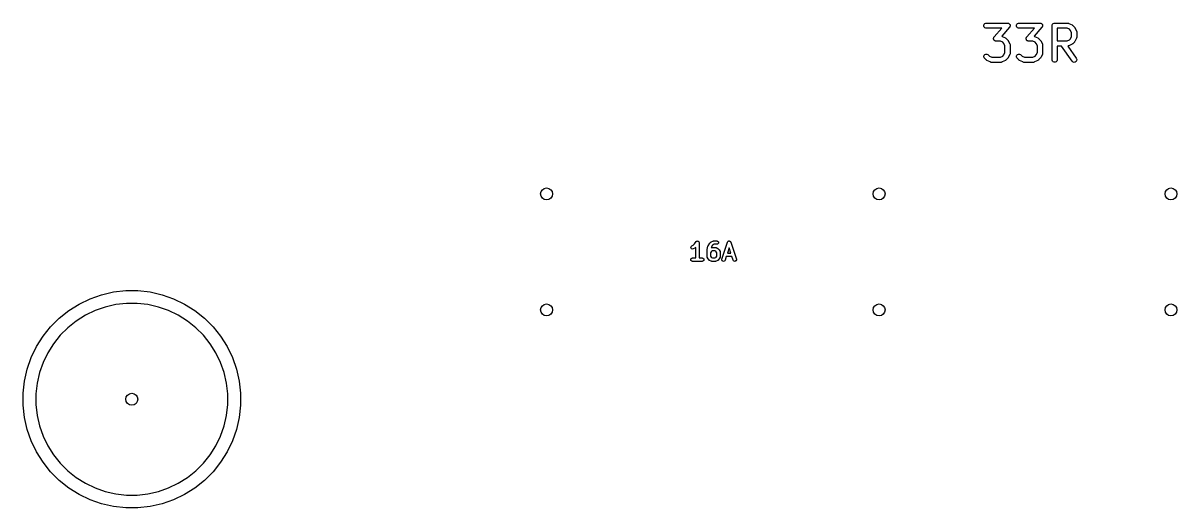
# Model space of a CAD drawing. Extents: x 0.23 to 2.98, y 0.27 to 3.73.
# Drawn here: x 0.275 to 1.605, y 0.275 to 0.834 of the extents above; entities that cross this region are included whole.
import ezdxf

# ---------------------------------------------------------------- set-up
doc = ezdxf.new("R2010")
doc.units = 0
doc.header["$MEASUREMENT"] = 0
doc.layers.add('BLACK', color=7, linetype='CONTINUOUS')

msp = doc.modelspace()

# ---------------------------------------------------------------- linework, layer by layer
at = {"layer": 'BLACK', "linetype": 'CONTINUOUS'}
for p, q in [((1.3826, 0.8317), (1.383, 0.8328)), ((1.3826, 0.8306), (1.3826, 0.8317)), ((1.383, 0.8295), (1.3826, 0.8306)), ((1.383, 0.8328), (1.3838, 0.8336)), ((1.3838, 0.8287), (1.383, 0.8295)), ((1.3838, 0.8336), (1.3849, 0.8341)), ((1.3849, 0.8283), (1.3838, 0.8287)), ((1.3849, 0.8341), (1.3855, 0.8341)), ((1.3855, 0.8282), (1.3849, 0.8283)), ((1.3855, 0.8341), (1.4098, 0.8341)), ((1.4033, 0.8282), (1.3855, 0.8282)), ((1.3945, 0.8181), (1.4033, 0.8282)), ((1.412, 0.8292), (1.4031, 0.819)), ((1.4098, 0.8341), (1.4101, 0.8341)), ((1.4101, 0.8341), (1.4102, 0.8341)), ((1.4102, 0.8341), (1.4103, 0.8341)), ((1.4103, 0.8341), (1.4104, 0.8341)), ((1.4104, 0.8341), (1.4108, 0.8339)), ((1.4108, 0.8339), (1.4113, 0.8337)), ((1.4113, 0.8337), (1.4114, 0.8337)), ((1.4114, 0.8337), (1.4115, 0.8336)), ((1.4115, 0.8336), (1.4118, 0.8333)), ((1.4118, 0.8333), (1.4122, 0.833)), ((1.4122, 0.8295), (1.412, 0.8292)), ((1.4122, 0.833), (1.4122, 0.8329)), ((1.4122, 0.8329), (1.4123, 0.8328)), ((1.4123, 0.8295), (1.4122, 0.8295)), ((1.4123, 0.8328), (1.4125, 0.8324)), ((1.4124, 0.8297), (1.4123, 0.8296)), ((1.4123, 0.8296), (1.4123, 0.8295)), ((1.4125, 0.8301), (1.4124, 0.8297)), ((1.4125, 0.8324), (1.4127, 0.8319)), ((1.4127, 0.8306), (1.4125, 0.8301)), ((1.4127, 0.8319), (1.4127, 0.8318)), ((1.4127, 0.8318), (1.4127, 0.8317)), ((1.4127, 0.8317), (1.4127, 0.8313)), ((1.4127, 0.8313), (1.4128, 0.8308)), ((1.4128, 0.8308), (1.4127, 0.8307)), ((1.4127, 0.8307), (1.4127, 0.8306)), ((1.4201, 0.8317), (1.4205, 0.8328)), ((1.4201, 0.8306), (1.4201, 0.8317)), ((1.4205, 0.8295), (1.4201, 0.8306)), ((1.4205, 0.8328), (1.4213, 0.8336)), ((1.4213, 0.8287), (1.4205, 0.8295)), ((1.4213, 0.8336), (1.4224, 0.8341)), ((1.4224, 0.8283), (1.4213, 0.8287)), ((1.4224, 0.8341), (1.4229, 0.8341)), ((1.4229, 0.8282), (1.4224, 0.8283)), ((1.4229, 0.8341), (1.4473, 0.8341)), ((1.4408, 0.8282), (1.4229, 0.8282)), ((1.432, 0.8181), (1.4408, 0.8282)), ((1.4495, 0.8292), (1.4406, 0.819)), ((1.4473, 0.8341), (1.4476, 0.8341)), ((1.4476, 0.8341), (1.4477, 0.8341)), ((1.4477, 0.8341), (1.4478, 0.8341)), ((1.4478, 0.8341), (1.4479, 0.8341)), ((1.4479, 0.8341), (1.4483, 0.8339)), ((1.4483, 0.8339), (1.4488, 0.8337)), ((1.4488, 0.8337), (1.4489, 0.8337)), ((1.4489, 0.8337), (1.449, 0.8336)), ((1.449, 0.8336), (1.4493, 0.8333)), ((1.4493, 0.8333), (1.4497, 0.833)), ((1.4497, 0.8295), (1.4495, 0.8292)), ((1.4497, 0.833), (1.4497, 0.8329)), ((1.4497, 0.8329), (1.4498, 0.8328)), ((1.4498, 0.8295), (1.4497, 0.8295)), ((1.4498, 0.8328), (1.45, 0.8324)), ((1.4499, 0.8297), (1.4498, 0.8296)), ((1.4498, 0.8296), (1.4498, 0.8295)), ((1.45, 0.8301), (1.4499, 0.8297)), ((1.45, 0.8324), (1.4502, 0.8319)), ((1.4502, 0.8306), (1.45, 0.8301)), ((1.4502, 0.8319), (1.4502, 0.8318)), ((1.4502, 0.8318), (1.4502, 0.8317)), ((1.4502, 0.8317), (1.4502, 0.8313)), ((1.4502, 0.8313), (1.4502, 0.8308)), ((1.4502, 0.8308), (1.4502, 0.8307)), ((1.4502, 0.8307), (1.4502, 0.8306)), ((1.4612, 0.8312), (1.4613, 0.8317)), ((1.4612, 0.7918), (1.4612, 0.8312)), ((1.4613, 0.8317), (1.4617, 0.8328)), ((1.4617, 0.8328), (1.4626, 0.8336)), ((1.4626, 0.8336), (1.4636, 0.8341)), ((1.4636, 0.8341), (1.4642, 0.8341)), ((1.4642, 0.8341), (1.4792, 0.8341)), ((1.4785, 0.8282), (1.4671, 0.8282)), ((1.4671, 0.8282), (1.4671, 0.8135)), ((1.4812, 0.8269), (1.4785, 0.8282)), ((1.4792, 0.8341), (1.4798, 0.8341)), ((1.4798, 0.8341), (1.4799, 0.834)), ((1.4799, 0.834), (1.48, 0.834)), ((1.48, 0.834), (1.4805, 0.8338)), ((1.4805, 0.8338), (1.4843, 0.8319)), ((1.4824, 0.8257), (1.4812, 0.8269)), ((1.4837, 0.823), (1.4824, 0.8257)), ((1.4843, 0.8319), (1.4845, 0.8318)), ((1.4845, 0.8318), (1.4846, 0.8317)), ((1.4846, 0.8317), (1.4847, 0.8317)), ((1.4847, 0.8317), (1.4848, 0.8316)), ((1.4848, 0.8316), (1.4848, 0.8316)), ((1.4848, 0.8316), (1.485, 0.8314)), ((1.485, 0.8314), (1.4869, 0.8295)), ((1.4869, 0.8295), (1.4871, 0.8293)), ((1.4871, 0.8293), (1.4871, 0.8292)), ((1.4871, 0.8292), (1.4872, 0.8291)), ((1.4872, 0.8291), (1.4873, 0.8291)), ((1.4873, 0.8291), (1.4873, 0.829)), ((1.4873, 0.829), (1.4875, 0.8287)), ((1.4875, 0.8287), (1.4893, 0.825)), ((1.4893, 0.825), (1.4895, 0.8244)), ((1.3938, 0.8167), (1.394, 0.8172)), ((1.3938, 0.8166), (1.3938, 0.8167)), ((1.3938, 0.8165), (1.3938, 0.8166)), ((1.3938, 0.8161), (1.3938, 0.8165)), ((1.3938, 0.8156), (1.3938, 0.8161)), ((1.3938, 0.8155), (1.3938, 0.8156)), ((1.3938, 0.8154), (1.3938, 0.8155)), ((1.3941, 0.815), (1.3938, 0.8154)), ((1.394, 0.8172), (1.3941, 0.8176)), ((1.3941, 0.8176), (1.3942, 0.8178)), ((1.3942, 0.8145), (1.3941, 0.815)), ((1.3942, 0.8178), (1.3943, 0.8179)), ((1.3942, 0.8178), (1.3942, 0.8178)), ((1.3943, 0.8145), (1.3942, 0.8145)), ((1.3943, 0.8179), (1.3945, 0.8181)), ((1.3944, 0.8144), (1.3943, 0.8145)), ((1.3947, 0.8141), (1.3944, 0.8144)), ((1.3951, 0.8137), (1.3947, 0.8141)), ((1.3952, 0.8137), (1.3951, 0.8137)), ((1.3952, 0.8136), (1.3952, 0.8137)), ((1.3957, 0.8135), (1.3952, 0.8136)), ((1.3961, 0.8133), (1.3957, 0.8135)), ((1.3963, 0.8133), (1.3961, 0.8133)), ((1.3963, 0.8132), (1.3963, 0.8133)), ((1.3964, 0.8132), (1.3963, 0.8132)), ((1.3967, 0.8132), (1.3964, 0.8132)), ((1.4016, 0.8132), (1.3967, 0.8132)), ((1.4043, 0.8119), (1.4016, 0.8132)), ((1.4031, 0.819), (1.4036, 0.8188)), ((1.4036, 0.8188), (1.4074, 0.8169)), ((1.4055, 0.8107), (1.4043, 0.8119)), ((1.4074, 0.8169), (1.4076, 0.8168)), ((1.4076, 0.8168), (1.4077, 0.8167)), ((1.4077, 0.8167), (1.4078, 0.8167)), ((1.4078, 0.8167), (1.4079, 0.8166)), ((1.4079, 0.8166), (1.4079, 0.8166)), ((1.4079, 0.8166), (1.4082, 0.8164)), ((1.4082, 0.8164), (1.41, 0.8145)), ((1.41, 0.8145), (1.4102, 0.8143)), ((1.4102, 0.8143), (1.4103, 0.8142)), ((1.4103, 0.8142), (1.4103, 0.8141)), ((1.4103, 0.8141), (1.4104, 0.8141)), ((1.4104, 0.8141), (1.4104, 0.814)), ((1.4104, 0.814), (1.4106, 0.8137)), ((1.4106, 0.8137), (1.4125, 0.81)), ((1.4313, 0.8167), (1.4315, 0.8172)), ((1.4313, 0.8166), (1.4313, 0.8167)), ((1.4313, 0.8165), (1.4313, 0.8166)), ((1.4313, 0.8161), (1.4313, 0.8165)), ((1.4313, 0.8156), (1.4313, 0.8161)), ((1.4313, 0.8155), (1.4313, 0.8156)), ((1.4313, 0.8154), (1.4313, 0.8155)), ((1.4316, 0.815), (1.4313, 0.8154)), ((1.4315, 0.8172), (1.4316, 0.8176)), ((1.4316, 0.8176), (1.4317, 0.8178)), ((1.4317, 0.8145), (1.4316, 0.815)), ((1.4317, 0.8178), (1.4318, 0.8179)), ((1.4317, 0.8178), (1.4317, 0.8178)), ((1.4318, 0.8145), (1.4317, 0.8145)), ((1.4318, 0.8179), (1.432, 0.8181)), ((1.4319, 0.8144), (1.4318, 0.8145)), ((1.4322, 0.8141), (1.4319, 0.8144)), ((1.4326, 0.8137), (1.4322, 0.8141)), ((1.4327, 0.8136), (1.4326, 0.8137)), ((1.4326, 0.8137), (1.4326, 0.8137)), ((1.4332, 0.8135), (1.4327, 0.8136)), ((1.4336, 0.8133), (1.4332, 0.8135)), ((1.4338, 0.8133), (1.4336, 0.8133)), ((1.4338, 0.8132), (1.4338, 0.8133)), ((1.4339, 0.8132), (1.4338, 0.8132)), ((1.4342, 0.8132), (1.4339, 0.8132)), ((1.4391, 0.8132), (1.4342, 0.8132)), ((1.4418, 0.8119), (1.4391, 0.8132)), ((1.4406, 0.819), (1.4411, 0.8188)), ((1.4411, 0.8188), (1.4449, 0.8169)), ((1.443, 0.8107), (1.4418, 0.8119)), ((1.4449, 0.8169), (1.4451, 0.8168)), ((1.4451, 0.8168), (1.4452, 0.8167)), ((1.4452, 0.8167), (1.4453, 0.8167)), ((1.4453, 0.8167), (1.4454, 0.8166)), ((1.4454, 0.8166), (1.4454, 0.8166)), ((1.4454, 0.8166), (1.4457, 0.8164)), ((1.4457, 0.8164), (1.4475, 0.8145)), ((1.4475, 0.8145), (1.4477, 0.8143)), ((1.4477, 0.8143), (1.4478, 0.8142)), ((1.4478, 0.8142), (1.4478, 0.8141)), ((1.4478, 0.8141), (1.4479, 0.8141)), ((1.4479, 0.8141), (1.4479, 0.814)), ((1.4479, 0.814), (1.4481, 0.8137)), ((1.4481, 0.8137), (1.45, 0.81)), ((1.4671, 0.8135), (1.4785, 0.8135)), ((1.4785, 0.8135), (1.4812, 0.8148)), ((1.4812, 0.8148), (1.4824, 0.816)), ((1.4824, 0.816), (1.4837, 0.8187)), ((1.4837, 0.8187), (1.4837, 0.823)), ((1.4869, 0.8122), (1.485, 0.8103)), ((1.4871, 0.8124), (1.4869, 0.8122)), ((1.4872, 0.8126), (1.4871, 0.8125)), ((1.4871, 0.8125), (1.4871, 0.8124)), ((1.4873, 0.8127), (1.4872, 0.8126)), ((1.4875, 0.813), (1.4873, 0.8127)), ((1.4873, 0.8127), (1.4873, 0.8127)), ((1.4893, 0.8167), (1.4875, 0.813)), ((1.4895, 0.8173), (1.4893, 0.8167)), ((1.4895, 0.8244), (1.4895, 0.8243)), ((1.4895, 0.8243), (1.4896, 0.8242)), ((1.4896, 0.8175), (1.4895, 0.8174)), ((1.4895, 0.8174), (1.4895, 0.8173)), ((1.4896, 0.8242), (1.4896, 0.8237)), ((1.4896, 0.8237), (1.4896, 0.818)), ((1.4896, 0.818), (1.4896, 0.8175)), ((1.3838, 0.798), (1.3849, 0.7984)), ((1.3849, 0.7984), (1.386, 0.7984)), ((1.386, 0.7984), (1.3871, 0.798)), ((1.4069, 0.808), (1.4055, 0.8107)), ((1.4055, 0.7973), (1.4069, 0.8)), ((1.4069, 0.8), (1.4069, 0.808)), ((1.4125, 0.81), (1.4127, 0.8094)), ((1.4127, 0.7985), (1.4125, 0.798)), ((1.4127, 0.8094), (1.4127, 0.8093)), ((1.4127, 0.8093), (1.4127, 0.8092)), ((1.4127, 0.8092), (1.4128, 0.8087)), ((1.4128, 0.7993), (1.4127, 0.7987)), ((1.4127, 0.7987), (1.4127, 0.7986)), ((1.4127, 0.7986), (1.4127, 0.7985)), ((1.4128, 0.8087), (1.4128, 0.7993)), ((1.4213, 0.798), (1.4224, 0.7984)), ((1.4224, 0.7984), (1.4235, 0.7984)), ((1.4235, 0.7984), (1.4246, 0.798)), ((1.4444, 0.808), (1.443, 0.8107)), ((1.443, 0.7973), (1.4444, 0.8)), ((1.4444, 0.8), (1.4444, 0.808)), ((1.45, 0.81), (1.4502, 0.8094)), ((1.4502, 0.7985), (1.45, 0.798)), ((1.4502, 0.8094), (1.4502, 0.8093)), ((1.4502, 0.8093), (1.4502, 0.8092)), ((1.4502, 0.8092), (1.4503, 0.8087)), ((1.4503, 0.7993), (1.4502, 0.7987)), ((1.4502, 0.7987), (1.4502, 0.7986)), ((1.4502, 0.7986), (1.4502, 0.7985)), ((1.4503, 0.8087), (1.4503, 0.7993)), ((1.472, 0.8076), (1.4671, 0.8076)), ((1.4671, 0.8076), (1.4671, 0.7918)), ((1.4843, 0.7901), (1.472, 0.8076)), ((1.4798, 0.8076), (1.4792, 0.8076)), ((1.4792, 0.8076), (1.4891, 0.7935)), ((1.4799, 0.8077), (1.4798, 0.8076)), ((1.48, 0.8077), (1.4799, 0.8077)), ((1.4805, 0.8079), (1.48, 0.8077)), ((1.4843, 0.8098), (1.4805, 0.8079)), ((1.4845, 0.8099), (1.4843, 0.8098)), ((1.4846, 0.81), (1.4845, 0.8099)), ((1.4847, 0.81), (1.4846, 0.81)), ((1.4848, 0.8101), (1.4847, 0.81)), ((1.485, 0.8103), (1.4848, 0.8101)), ((1.4848, 0.8101), (1.4848, 0.8101)), ((1.3826, 0.7961), (1.383, 0.7972)), ((1.3826, 0.795), (1.3826, 0.7961)), ((1.383, 0.7939), (1.3826, 0.795)), ((1.383, 0.7972), (1.3838, 0.798)), ((1.3834, 0.7935), (1.383, 0.7939)), ((1.3852, 0.7916), (1.3834, 0.7935)), ((1.3855, 0.7914), (1.3852, 0.7916)), ((1.3855, 0.7913), (1.3855, 0.7914)), ((1.3856, 0.7913), (1.3855, 0.7913)), ((1.3857, 0.7912), (1.3856, 0.7913)), ((1.3858, 0.7912), (1.3857, 0.7912)), ((1.386, 0.791), (1.3858, 0.7912)), ((1.3898, 0.7892), (1.386, 0.791)), ((1.3871, 0.798), (1.3875, 0.7976)), ((1.3875, 0.7976), (1.3891, 0.7961)), ((1.3891, 0.7961), (1.3918, 0.7947)), ((1.3903, 0.7889), (1.3898, 0.7892)), ((1.3904, 0.7889), (1.3903, 0.7889)), ((1.3905, 0.7889), (1.3904, 0.7889)), ((1.3911, 0.7888), (1.3905, 0.7889)), ((1.4023, 0.7888), (1.3911, 0.7888)), ((1.3918, 0.7947), (1.4016, 0.7947)), ((1.4016, 0.7947), (1.4043, 0.7961)), ((1.4029, 0.7889), (1.4023, 0.7888)), ((1.403, 0.7889), (1.4029, 0.7889)), ((1.4031, 0.7889), (1.403, 0.7889)), ((1.4036, 0.7892), (1.4031, 0.7889)), ((1.4074, 0.791), (1.4036, 0.7892)), ((1.4043, 0.7961), (1.4055, 0.7973)), ((1.4076, 0.7912), (1.4074, 0.791)), ((1.4077, 0.7912), (1.4076, 0.7912)), ((1.4078, 0.7913), (1.4077, 0.7912)), ((1.4079, 0.7913), (1.4078, 0.7913)), ((1.4082, 0.7916), (1.4079, 0.7914)), ((1.4079, 0.7914), (1.4079, 0.7913)), ((1.41, 0.7935), (1.4082, 0.7916)), ((1.4102, 0.7937), (1.41, 0.7935)), ((1.4103, 0.7937), (1.4102, 0.7937)), ((1.4104, 0.7939), (1.4103, 0.7938)), ((1.4103, 0.7938), (1.4103, 0.7937)), ((1.4106, 0.7942), (1.4104, 0.794)), ((1.4104, 0.794), (1.4104, 0.7939)), ((1.4125, 0.798), (1.4106, 0.7942)), ((1.4201, 0.7961), (1.4205, 0.7972)), ((1.4201, 0.795), (1.4201, 0.7961)), ((1.4205, 0.7939), (1.4201, 0.795)), ((1.4205, 0.7972), (1.4213, 0.798)), ((1.4209, 0.7935), (1.4205, 0.7939)), ((1.4227, 0.7916), (1.4209, 0.7935)), ((1.423, 0.7914), (1.4227, 0.7916)), ((1.423, 0.7913), (1.423, 0.7914)), ((1.4231, 0.7913), (1.423, 0.7913)), ((1.4232, 0.7912), (1.4231, 0.7913)), ((1.4233, 0.7912), (1.4232, 0.7912)), ((1.4235, 0.791), (1.4233, 0.7912)), ((1.4273, 0.7892), (1.4235, 0.791)), ((1.4246, 0.798), (1.425, 0.7976)), ((1.425, 0.7976), (1.4266, 0.7961)), ((1.4266, 0.7961), (1.4293, 0.7947)), ((1.4278, 0.7889), (1.4273, 0.7892)), ((1.4279, 0.7889), (1.4278, 0.7889)), ((1.428, 0.7889), (1.4279, 0.7889)), ((1.4286, 0.7888), (1.428, 0.7889)), ((1.4398, 0.7888), (1.4286, 0.7888)), ((1.4293, 0.7947), (1.4391, 0.7947)), ((1.4391, 0.7947), (1.4418, 0.7961)), ((1.4404, 0.7889), (1.4398, 0.7888)), ((1.4405, 0.7889), (1.4404, 0.7889)), ((1.4406, 0.7889), (1.4405, 0.7889)), ((1.4411, 0.7892), (1.4406, 0.7889)), ((1.4449, 0.791), (1.4411, 0.7892)), ((1.4418, 0.7961), (1.443, 0.7973)), ((1.4451, 0.7912), (1.4449, 0.791)), ((1.4452, 0.7912), (1.4451, 0.7912)), ((1.4453, 0.7913), (1.4452, 0.7912)), ((1.4454, 0.7913), (1.4453, 0.7913)), ((1.4457, 0.7916), (1.4454, 0.7914)), ((1.4454, 0.7914), (1.4454, 0.7913)), ((1.4475, 0.7935), (1.4457, 0.7916)), ((1.4477, 0.7937), (1.4475, 0.7935)), ((1.4478, 0.7937), (1.4477, 0.7937)), ((1.4479, 0.7939), (1.4478, 0.7938)), ((1.4478, 0.7938), (1.4478, 0.7937)), ((1.4481, 0.7942), (1.4479, 0.794)), ((1.4479, 0.794), (1.4479, 0.7939)), ((1.45, 0.798), (1.4481, 0.7942)), ((1.4613, 0.7912), (1.4612, 0.7918)), ((1.4617, 0.7902), (1.4613, 0.7912)), ((1.4626, 0.7893), (1.4617, 0.7902)), ((1.4636, 0.7889), (1.4626, 0.7893)), ((1.4648, 0.7889), (1.4636, 0.7889)), ((1.4658, 0.7893), (1.4648, 0.7889)), ((1.4666, 0.7902), (1.4658, 0.7893)), ((1.4671, 0.7912), (1.4666, 0.7902)), ((1.4671, 0.7918), (1.4671, 0.7912)), ((1.4846, 0.7897), (1.4843, 0.7901)), ((1.4856, 0.789), (1.4846, 0.7897)), ((1.4868, 0.7888), (1.4856, 0.789)), ((1.4879, 0.7891), (1.4868, 0.7888)), ((1.4888, 0.7898), (1.4879, 0.7891)), ((1.4894, 0.7907), (1.4888, 0.7898)), ((1.4891, 0.7935), (1.4894, 0.793)), ((1.4894, 0.793), (1.4896, 0.7919)), ((1.4896, 0.7919), (1.4894, 0.7907)), ((1.0446, 0.575), (1.0451, 0.5764)), ((1.0453, 0.5737), (1.0446, 0.575)), ((1.0451, 0.5764), (1.0457, 0.5769)), ((1.0467, 0.5732), (1.0453, 0.5737)), ((1.0457, 0.5769), (1.0473, 0.5777)), ((1.0474, 0.5734), (1.0467, 0.5732)), ((1.0473, 0.5777), (1.0488, 0.5792)), ((1.0493, 0.5743), (1.0474, 0.5734)), ((1.0488, 0.5792), (1.0506, 0.5819)), ((1.0496, 0.5745), (1.0493, 0.5743)), ((1.0498, 0.5747), (1.0496, 0.5745)), ((1.0502, 0.5751), (1.0498, 0.5747)), ((1.0502, 0.5631), (1.0502, 0.5751)), ((1.0506, 0.5819), (1.0511, 0.5824)), ((1.0511, 0.5824), (1.0513, 0.5825)), ((1.0513, 0.5825), (1.0514, 0.5826)), ((1.0514, 0.5826), (1.052, 0.5826)), ((1.052, 0.5826), (1.0526, 0.5827)), ((1.0526, 0.5827), (1.0527, 0.5826)), ((1.0527, 0.5826), (1.0529, 0.5826)), ((1.0529, 0.5826), (1.0533, 0.5822)), ((1.0533, 0.5822), (1.0538, 0.5819)), ((1.0538, 0.5819), (1.0539, 0.5817)), ((1.0539, 0.5817), (1.054, 0.5815)), ((1.054, 0.5815), (1.0542, 0.5808)), ((1.0542, 0.5808), (1.0542, 0.5631)), ((1.0633, 0.5723), (1.0634, 0.5726)), ((1.0633, 0.5648), (1.0633, 0.5723)), ((1.0634, 0.5728), (1.0643, 0.5766)), ((1.0634, 0.5726), (1.0634, 0.5728)), ((1.0643, 0.5766), (1.0645, 0.5769)), ((1.0645, 0.5769), (1.0646, 0.5772)), ((1.0646, 0.5772), (1.0665, 0.58)), ((1.0665, 0.58), (1.0666, 0.5801)), ((1.0666, 0.5801), (1.0667, 0.5803)), ((1.0667, 0.5803), (1.0677, 0.5812)), ((1.0677, 0.5812), (1.0679, 0.5814)), ((1.0679, 0.5814), (1.0682, 0.5816)), ((1.0681, 0.5753), (1.068, 0.575)), ((1.068, 0.575), (1.0682, 0.575)), ((1.0697, 0.5777), (1.0681, 0.5753)), ((1.0682, 0.5816), (1.0701, 0.5825)), ((1.0682, 0.575), (1.0683, 0.5751)), ((1.0683, 0.5751), (1.0686, 0.5752)), ((1.0683, 0.5751), (1.0683, 0.5751)), ((1.0686, 0.5752), (1.0689, 0.5752)), ((1.0689, 0.5752), (1.069, 0.5752)), ((1.069, 0.5752), (1.0691, 0.5753)), ((1.0691, 0.5753), (1.0728, 0.5753)), ((1.0702, 0.5782), (1.0697, 0.5777)), ((1.0701, 0.5825), (1.0702, 0.5826)), ((1.0702, 0.5826), (1.0705, 0.5827)), ((1.0702, 0.5826), (1.0702, 0.5826)), ((1.0714, 0.5788), (1.0702, 0.5782)), ((1.0705, 0.5827), (1.0708, 0.5827)), ((1.0708, 0.5827), (1.0709, 0.5828)), ((1.0708, 0.5827), (1.0708, 0.5827)), ((1.0709, 0.5828), (1.0747, 0.5828)), ((1.0747, 0.5788), (1.0714, 0.5788)), ((1.0728, 0.5753), (1.0729, 0.5752)), ((1.0729, 0.5752), (1.073, 0.5752)), ((1.073, 0.5752), (1.0733, 0.5752)), ((1.0733, 0.5752), (1.0736, 0.5751)), ((1.0736, 0.5751), (1.0736, 0.5751)), ((1.0736, 0.5751), (1.0737, 0.575)), ((1.0737, 0.575), (1.0756, 0.5741)), ((1.0747, 0.5828), (1.0754, 0.5826)), ((1.0754, 0.579), (1.0747, 0.5788)), ((1.0754, 0.5826), (1.0765, 0.5815)), ((1.0765, 0.58), (1.0754, 0.579)), ((1.0756, 0.5741), (1.0758, 0.5739)), ((1.0758, 0.5739), (1.0761, 0.5737)), ((1.0761, 0.5737), (1.077, 0.5728)), ((1.0765, 0.5815), (1.0765, 0.58)), ((1.077, 0.5728), (1.0772, 0.5725)), ((1.0772, 0.5725), (1.0774, 0.5723)), ((1.0774, 0.5723), (1.0783, 0.5704)), ((1.0803, 0.5617), (1.0869, 0.5814)), ((1.0887, 0.5746), (1.0868, 0.5687)), ((1.0869, 0.5814), (1.0873, 0.5821)), ((1.0873, 0.5821), (1.0874, 0.5821)), ((1.0874, 0.5821), (1.0875, 0.5823)), ((1.0875, 0.5823), (1.088, 0.5825)), ((1.088, 0.5825), (1.0886, 0.5827)), ((1.0886, 0.5827), (1.0887, 0.5827)), ((1.0887, 0.5827), (1.0889, 0.5827)), ((1.0907, 0.5687), (1.0887, 0.5746)), ((1.0889, 0.5827), (1.0894, 0.5825)), ((1.0894, 0.5825), (1.09, 0.5823)), ((1.09, 0.5823), (1.0901, 0.5821)), ((1.0901, 0.5821), (1.0902, 0.5821)), ((1.0902, 0.5821), (1.0906, 0.5814)), ((1.0906, 0.5814), (1.0972, 0.5617)), ((1.0447, 0.5619), (1.0458, 0.5629)), ((1.0447, 0.5603), (1.0447, 0.5619)), ((1.0458, 0.5593), (1.0447, 0.5603)), ((1.0458, 0.5629), (1.0466, 0.5631)), ((1.0466, 0.5591), (1.0458, 0.5593)), ((1.0466, 0.5631), (1.0502, 0.5631)), ((1.0578, 0.5591), (1.0466, 0.5591)), ((1.0542, 0.5631), (1.0578, 0.5631)), ((1.0578, 0.5631), (1.0586, 0.5629)), ((1.0586, 0.5593), (1.0578, 0.5591)), ((1.0586, 0.5629), (1.0596, 0.5619)), ((1.0596, 0.5603), (1.0586, 0.5593)), ((1.0596, 0.5619), (1.0596, 0.5603)), ((1.0633, 0.5647), (1.0634, 0.5648)), ((1.0634, 0.5648), (1.0633, 0.5648)), ((1.0634, 0.5644), (1.0633, 0.5647)), ((1.0635, 0.5641), (1.0634, 0.5644)), ((1.0636, 0.564), (1.0635, 0.5641)), ((1.0635, 0.5641), (1.0635, 0.5641)), ((1.0645, 0.5621), (1.0636, 0.564)), ((1.0647, 0.5618), (1.0645, 0.5621)), ((1.0649, 0.5616), (1.0647, 0.5618)), ((1.0658, 0.5606), (1.0649, 0.5616)), ((1.0661, 0.5605), (1.0658, 0.5606)), ((1.0663, 0.5603), (1.0661, 0.5605)), ((1.0682, 0.5593), (1.0663, 0.5603)), ((1.0679, 0.5702), (1.0673, 0.5691)), ((1.0673, 0.5691), (1.0673, 0.5653)), ((1.0673, 0.5653), (1.0679, 0.5641)), ((1.0684, 0.5707), (1.0679, 0.5702)), ((1.0679, 0.5641), (1.0684, 0.5637)), ((1.0683, 0.5593), (1.0682, 0.5593)), ((1.0686, 0.5592), (1.0683, 0.5593)), ((1.0683, 0.5593), (1.0683, 0.5593)), ((1.0695, 0.5713), (1.0684, 0.5707)), ((1.0684, 0.5637), (1.0695, 0.5631)), ((1.0689, 0.5591), (1.0686, 0.5592)), ((1.069, 0.5591), (1.0689, 0.5591)), ((1.0691, 0.5591), (1.069, 0.5591)), ((1.0728, 0.5591), (1.0691, 0.5591)), ((1.0723, 0.5713), (1.0695, 0.5713)), ((1.0695, 0.5631), (1.0723, 0.5631)), ((1.0735, 0.5707), (1.0723, 0.5713)), ((1.0723, 0.5631), (1.0735, 0.5637)), ((1.0729, 0.5591), (1.0728, 0.5591)), ((1.073, 0.5591), (1.0729, 0.5591)), ((1.0733, 0.5592), (1.073, 0.5591)), ((1.0736, 0.5593), (1.0733, 0.5592)), ((1.074, 0.5702), (1.0735, 0.5707)), ((1.0735, 0.5637), (1.074, 0.5641)), ((1.0737, 0.5593), (1.0736, 0.5593)), ((1.0736, 0.5593), (1.0736, 0.5593)), ((1.0756, 0.5603), (1.0737, 0.5593)), ((1.0746, 0.5691), (1.074, 0.5702)), ((1.074, 0.5641), (1.0746, 0.5653)), ((1.0746, 0.5653), (1.0746, 0.5691)), ((1.0758, 0.5605), (1.0756, 0.5603)), ((1.0761, 0.5606), (1.0758, 0.5605)), ((1.077, 0.5616), (1.0761, 0.5606)), ((1.0772, 0.5618), (1.077, 0.5616)), ((1.0774, 0.5621), (1.0772, 0.5618)), ((1.0783, 0.564), (1.0774, 0.5621)), ((1.0783, 0.5704), (1.0783, 0.5703)), ((1.0783, 0.5703), (1.0784, 0.5703)), ((1.0784, 0.5641), (1.0783, 0.5641)), ((1.0783, 0.5641), (1.0783, 0.564)), ((1.0784, 0.5703), (1.0784, 0.57)), ((1.0784, 0.57), (1.0785, 0.5697)), ((1.0785, 0.5647), (1.0784, 0.5644)), ((1.0784, 0.5644), (1.0784, 0.5641)), ((1.0785, 0.5697), (1.0785, 0.5696)), ((1.0785, 0.5696), (1.0785, 0.5695)), ((1.0785, 0.5695), (1.0785, 0.5648)), ((1.0785, 0.5648), (1.0785, 0.5648)), ((1.0785, 0.5648), (1.0785, 0.5647)), ((1.0802, 0.561), (1.0803, 0.5617)), ((1.0809, 0.5596), (1.0802, 0.561)), ((1.0823, 0.5591), (1.0809, 0.5596)), ((1.0837, 0.5598), (1.0823, 0.5591)), ((1.0841, 0.5605), (1.0837, 0.5598)), ((1.0855, 0.5648), (1.0841, 0.5605)), ((1.092, 0.5648), (1.0855, 0.5648)), ((1.0868, 0.5687), (1.0907, 0.5687)), ((1.0934, 0.5605), (1.092, 0.5648)), ((1.0938, 0.5598), (1.0934, 0.5605)), ((1.0952, 0.5591), (1.0938, 0.5598)), ((1.0966, 0.5596), (1.0952, 0.5591)), ((1.0973, 0.561), (1.0966, 0.5596)), ((1.0972, 0.5617), (1.0973, 0.561)), ((0.3519, 0.516), (0.3652, 0.5207)), ((0.3652, 0.5207), (0.379, 0.5238)), ((0.379, 0.5238), (0.393, 0.5254)), ((0.393, 0.5254), (0.407, 0.5254)), ((0.407, 0.5254), (0.421, 0.5238)), ((0.421, 0.5238), (0.4348, 0.5207)), ((0.4348, 0.5207), (0.4481, 0.516)), ((0.3273, 0.5024), (0.3392, 0.5099)), ((0.3392, 0.5099), (0.3519, 0.516)), ((0.3693, 0.5064), (0.3576, 0.5023)), ((0.3814, 0.5092), (0.3693, 0.5064)), ((0.3938, 0.5106), (0.3814, 0.5092)), ((0.4062, 0.5106), (0.3938, 0.5106)), ((0.4186, 0.5092), (0.4062, 0.5106)), ((0.4307, 0.5064), (0.4186, 0.5092)), ((0.4424, 0.5023), (0.4307, 0.5064)), ((0.4481, 0.516), (0.4608, 0.5099)), ((0.4608, 0.5099), (0.4727, 0.5024)), ((0.3063, 0.4837), (0.3163, 0.4937)), ((0.3163, 0.4937), (0.3273, 0.5024)), ((0.3464, 0.497), (0.3359, 0.4903)), ((0.3576, 0.5023), (0.3464, 0.497)), ((0.4536, 0.497), (0.4424, 0.5023)), ((0.4641, 0.4903), (0.4536, 0.497)), ((0.4727, 0.5024), (0.4837, 0.4937)), ((0.4837, 0.4937), (0.4937, 0.4837)), ((0.2976, 0.4727), (0.3063, 0.4837)), ((0.3262, 0.4826), (0.3174, 0.4738)), ((0.3359, 0.4903), (0.3262, 0.4826)), ((0.4738, 0.4826), (0.4641, 0.4903)), ((0.4826, 0.4738), (0.4738, 0.4826)), ((0.4937, 0.4837), (0.5024, 0.4727)), ((0.2901, 0.4608), (0.2976, 0.4727)), ((0.3174, 0.4738), (0.3097, 0.4641)), ((0.4903, 0.4641), (0.4826, 0.4738)), ((0.5024, 0.4727), (0.5099, 0.4608)), ((0.284, 0.4481), (0.2901, 0.4608)), ((0.303, 0.4536), (0.2977, 0.4424)), ((0.3097, 0.4641), (0.303, 0.4536)), ((0.497, 0.4536), (0.4903, 0.4641)), ((0.5023, 0.4424), (0.497, 0.4536)), ((0.5099, 0.4608), (0.516, 0.4481)), ((0.2793, 0.4348), (0.284, 0.4481)), ((0.2977, 0.4424), (0.2936, 0.4307)), ((0.5064, 0.4307), (0.5023, 0.4424)), ((0.516, 0.4481), (0.5207, 0.4348)), ((0.2762, 0.421), (0.2793, 0.4348)), ((0.2936, 0.4307), (0.2908, 0.4186)), ((0.5092, 0.4186), (0.5064, 0.4307)), ((0.5207, 0.4348), (0.5238, 0.421)), ((0.2746, 0.407), (0.2762, 0.421)), ((0.2908, 0.4186), (0.2894, 0.4062)), ((0.5106, 0.4062), (0.5092, 0.4186)), ((0.5238, 0.421), (0.5254, 0.407)), ((0.2746, 0.4062), (0.2746, 0.407)), ((0.2746, 0.393), (0.2746, 0.4062)), ((0.2894, 0.4062), (0.2894, 0.3938)), ((0.5106, 0.3938), (0.5106, 0.4062)), ((0.5254, 0.407), (0.5254, 0.393)), ((0.2762, 0.379), (0.2746, 0.393)), ((0.2894, 0.3938), (0.2908, 0.3814)), ((0.5092, 0.3814), (0.5106, 0.3938)), ((0.5254, 0.393), (0.5238, 0.379)), ((0.2793, 0.3652), (0.2762, 0.379)), ((0.2908, 0.3814), (0.2936, 0.3693)), ((0.5064, 0.3693), (0.5092, 0.3814)), ((0.5238, 0.379), (0.5207, 0.3652)), ((0.284, 0.3519), (0.2793, 0.3652)), ((0.2936, 0.3693), (0.2977, 0.3576)), ((0.5023, 0.3576), (0.5064, 0.3693)), ((0.5207, 0.3652), (0.516, 0.3519)), ((0.2901, 0.3392), (0.284, 0.3519)), ((0.2977, 0.3576), (0.303, 0.3464)), ((0.303, 0.3464), (0.3097, 0.3359)), ((0.4903, 0.3359), (0.497, 0.3464)), ((0.497, 0.3464), (0.5023, 0.3576)), ((0.516, 0.3519), (0.5099, 0.3392)), ((0.2976, 0.3273), (0.2901, 0.3392)), ((0.3097, 0.3359), (0.3174, 0.3262)), ((0.4826, 0.3262), (0.4903, 0.3359)), ((0.5099, 0.3392), (0.5024, 0.3273)), ((0.3063, 0.3163), (0.2976, 0.3273)), ((0.3174, 0.3262), (0.3262, 0.3174)), ((0.4738, 0.3174), (0.4826, 0.3262)), ((0.5024, 0.3273), (0.4937, 0.3163)), ((0.3163, 0.3063), (0.3063, 0.3163)), ((0.3273, 0.2976), (0.3163, 0.3063)), ((0.3262, 0.3174), (0.3359, 0.3097)), ((0.3359, 0.3097), (0.3464, 0.303)), ((0.4536, 0.303), (0.4641, 0.3097)), ((0.4641, 0.3097), (0.4738, 0.3174)), ((0.4837, 0.3063), (0.4727, 0.2976)), ((0.4937, 0.3163), (0.4837, 0.3063)), ((0.3392, 0.2901), (0.3273, 0.2976)), ((0.3464, 0.303), (0.3576, 0.2977)), ((0.3576, 0.2977), (0.3693, 0.2936)), ((0.3693, 0.2936), (0.3814, 0.2908)), ((0.4186, 0.2908), (0.4307, 0.2936)), ((0.4307, 0.2936), (0.4424, 0.2977)), ((0.4424, 0.2977), (0.4536, 0.303)), ((0.4727, 0.2976), (0.4608, 0.2901)), ((0.3519, 0.284), (0.3392, 0.2901)), ((0.3652, 0.2793), (0.3519, 0.284)), ((0.3814, 0.2908), (0.3938, 0.2894)), ((0.3938, 0.2894), (0.4062, 0.2894)), ((0.4062, 0.2894), (0.4186, 0.2908)), ((0.4481, 0.284), (0.4348, 0.2793)), ((0.4608, 0.2901), (0.4481, 0.284)), ((0.379, 0.2762), (0.3652, 0.2793)), ((0.393, 0.2746), (0.379, 0.2762)), ((0.407, 0.2746), (0.393, 0.2746)), ((0.421, 0.2762), (0.407, 0.2746)), ((0.4348, 0.2793), (0.421, 0.2762))]:
    msp.add_line(p, q, dxfattribs=at)
at = {"layer": 'BLACK'}
for centre in [(0.8783, 0.6369), (0.8783, 0.6369), (1.2617, 0.6369), (1.2617, 0.6369), (1.5983, 0.6369), (1.5983, 0.6369), (0.8783, 0.5031), (0.8783, 0.5031), (1.2617, 0.5031), (1.2617, 0.5031), (1.5983, 0.5031), (1.5983, 0.5031), (0.4, 0.4), (0.4, 0.4)]:
    msp.add_circle(centre, 0.00689, dxfattribs=at)

doc.saveas('drawing.dxf')
